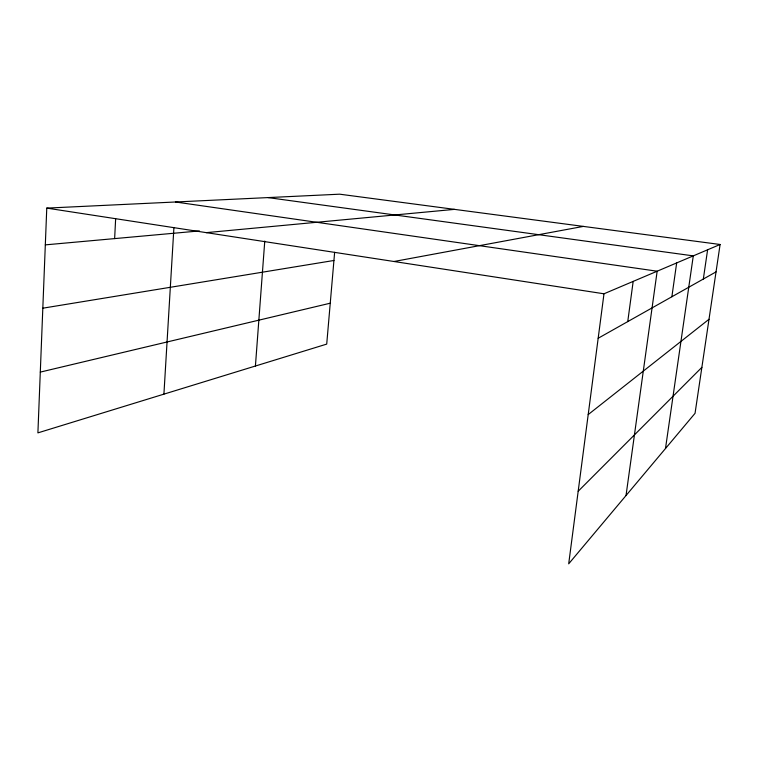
<?xml version="1.0" encoding="UTF-8"?>
<svg xmlns="http://www.w3.org/2000/svg" width="758" height="758" viewBox="0 0 758 758"><rect width="100%" height="100%" fill="white"/><g stroke="black" fill="none" stroke-linecap="round" stroke-linejoin="round"><path stroke-width="1.14" d="M720.1 244.483L603.984 293.791L568.699 563.819L695.048 413.318L720.1 244.483L339.65 194.181L46.769 208.109L37.9 432.875L326.717 344.104L334.638 252.31M114.638 238.599L115.642 218.787M163.917 394.141L173.923 227.476M255.418 366.019L264.769 241.063M627.747 321.6L633.176 281.398M626.023 495.533L657.158 271.212L175.458 201.988M671.872 296.748L676.667 262.931M665.486 448.537L693.286 255.872L268.019 197.592M703.329 279.039L707.612 249.78M578.183 491.25L701.87 367.365M588.199 414.579L709.005 319.279M598.166 338.257L716.035 271.885M40.297 372.102L330.251 303.2M393.961 261.501L583.366 226.405M42.818 308.193L333.937 260.477M206.271 232.64L454.497 209.369M45.319 244.872L199.42 230.934M46.769 208.109L603.984 293.791"/></g></svg>
